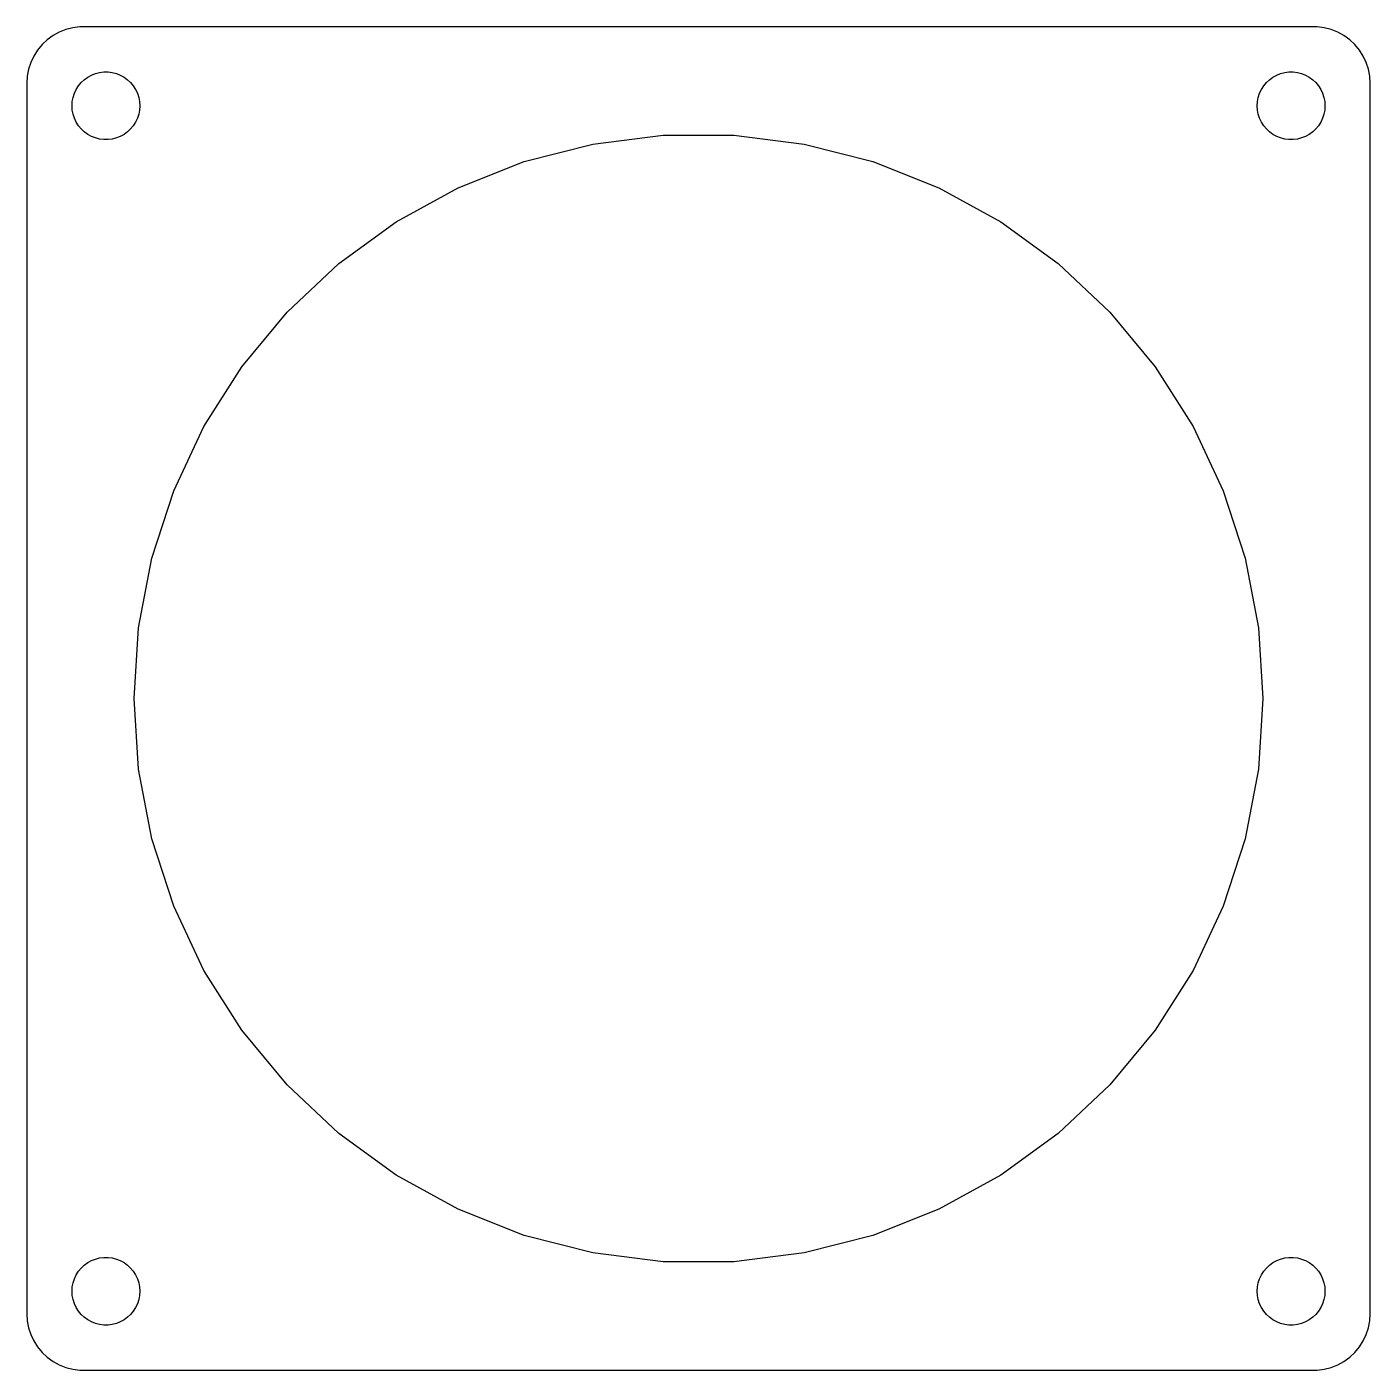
# Model space of a CAD drawing. Header units: metres. Extents: x -60 to 60, y -59 to 59.
import ezdxf

# ---------------------------------------------------------------- set-up
doc = ezdxf.new("R2010")
doc.units = ezdxf.units.M

msp = doc.modelspace()

# ---------------------------------------------------------------- linework, layer by layer
for p, q in [((-57.6871, 58.3526), (-58.1448, 57.9227)), ((-57.1791, 58.7216), (-57.6871, 58.3526)), ((-56.6289, 59.0241), (-57.1791, 58.7216)), ((-56.0451, 59.2553), (-56.6289, 59.0241)), ((-55.4369, 59.4114), (-56.0451, 59.2553)), ((-54.8139, 59.4901), (-55.4369, 59.4114)), ((54.8139, 59.4901), (-54.8139, 59.4901)), ((55.4369, 59.4114), (54.8139, 59.4901)), ((56.0451, 59.2553), (55.4369, 59.4114)), ((56.6289, 59.0241), (56.0451, 59.2553)), ((57.1791, 58.7216), (56.6289, 59.0241)), ((57.6871, 58.3526), (57.1791, 58.7216)), ((58.1448, 57.9227), (57.6871, 58.3526)), ((-58.5451, 57.4389), (-58.8815, 56.9088)), ((-58.1448, 57.9227), (-58.5451, 57.4389)), ((58.5451, 57.4389), (58.1448, 57.9227)), ((58.8815, 56.9088), (58.5451, 57.4389)), ((-59.1489, 56.3406), (-59.3429, 55.7434)), ((-58.8815, 56.9088), (-59.1489, 56.3406)), ((59.1489, 56.3406), (58.8815, 56.9088)), ((59.3429, 55.7434), (59.1489, 56.3406)), ((-59.4606, 55.1267), (-59.5, 54.5)), ((-59.3429, 55.7434), (-59.4606, 55.1267)), ((-54.6869, 54.5536), (-54.4123, 54.8115)), ((-54.4123, 54.8115), (-54.1075, 55.033)), ((-54.1075, 55.033), (-53.7773, 55.2145)), ((-53.7773, 55.2145), (-53.427, 55.3532)), ((-53.427, 55.3532), (-53.0621, 55.4469)), ((-53.0621, 55.4469), (-52.6884, 55.4941)), ((-52.6884, 55.4941), (-52.3116, 55.4941)), ((-52.3116, 55.4941), (-51.9379, 55.4469)), ((-51.9379, 55.4469), (-51.5729, 55.3532)), ((-51.5729, 55.3532), (-51.2227, 55.2145)), ((-51.2227, 55.2145), (-50.8925, 55.033)), ((-50.8925, 55.033), (-50.5877, 54.8115)), ((-50.5877, 54.8115), (-50.3131, 54.5536)), ((50.3131, 54.5536), (50.5877, 54.8115)), ((50.5877, 54.8115), (50.8925, 55.033)), ((50.8925, 55.033), (51.2227, 55.2145)), ((51.2227, 55.2145), (51.5729, 55.3532)), ((51.5729, 55.3532), (51.9379, 55.4469)), ((51.9379, 55.4469), (52.3116, 55.4941)), ((52.3116, 55.4941), (52.6884, 55.4941)), ((52.6884, 55.4941), (53.0621, 55.4469)), ((53.0621, 55.4469), (53.427, 55.3532)), ((53.427, 55.3532), (53.7773, 55.2145)), ((53.7773, 55.2145), (54.1075, 55.033)), ((54.1075, 55.033), (54.4123, 54.8115)), ((54.4123, 54.8115), (54.6869, 54.5536)), ((59.4606, 55.1267), (59.3429, 55.7434)), ((59.5, 54.5), (59.4606, 55.1267)), ((-59.5, 54.5), (-59.5, -54.5)), ((-55.4057, 53.2461), (-55.2893, 53.6044)), ((-55.2893, 53.6044), (-55.1289, 53.9453)), ((-55.1289, 53.9453), (-54.927, 54.2634)), ((-54.927, 54.2634), (-54.6869, 54.5536)), ((-50.3131, 54.5536), (-50.0729, 54.2634)), ((-50.0729, 54.2634), (-49.8711, 53.9453)), ((-49.8711, 53.9453), (-49.7107, 53.6044)), ((-49.7107, 53.6044), (-49.5942, 53.2461)), ((49.5942, 53.2461), (49.7107, 53.6044)), ((49.7107, 53.6044), (49.8711, 53.9453)), ((49.8711, 53.9453), (50.0729, 54.2634)), ((50.0729, 54.2634), (50.3131, 54.5536)), ((54.6869, 54.5536), (54.927, 54.2634)), ((54.927, 54.2634), (55.1289, 53.9453)), ((55.1289, 53.9453), (55.2893, 53.6044)), ((55.2893, 53.6044), (55.4057, 53.2461)), ((59.5, -54.5), (59.5, 54.5)), ((-55.5, 52.5), (-55.4763, 52.876)), ((-55.4763, 52.124), (-55.5, 52.5)), ((-55.4763, 52.876), (-55.4057, 53.2461)), ((-49.5942, 53.2461), (-49.5237, 52.876)), ((-49.5237, 52.876), (-49.5, 52.5)), ((-49.5, 52.5), (-49.5237, 52.124)), ((49.5, 52.5), (49.5237, 52.876)), ((49.5237, 52.124), (49.5, 52.5)), ((49.5237, 52.876), (49.5942, 53.2461)), ((55.4057, 53.2461), (55.4763, 52.876)), ((55.4763, 52.876), (55.5, 52.5)), ((55.5, 52.5), (55.4763, 52.124)), ((-55.4057, 51.7539), (-55.4763, 52.124)), ((-55.2893, 51.3956), (-55.4057, 51.7539)), ((-55.1289, 51.0547), (-55.2893, 51.3956)), ((-49.7107, 51.3956), (-49.8711, 51.0547)), ((-49.5942, 51.7539), (-49.7107, 51.3956)), ((-49.5237, 52.124), (-49.5942, 51.7539)), ((49.5942, 51.7539), (49.5237, 52.124)), ((49.7107, 51.3956), (49.5942, 51.7539)), ((49.8711, 51.0547), (49.7107, 51.3956)), ((55.2893, 51.3956), (55.1289, 51.0547)), ((55.4057, 51.7539), (55.2893, 51.3956)), ((55.4763, 52.124), (55.4057, 51.7539)), ((-54.927, 50.7366), (-55.1289, 51.0547)), ((-54.6869, 50.4464), (-54.927, 50.7366)), ((-54.4123, 50.1885), (-54.6869, 50.4464)), ((-54.1075, 49.967), (-54.4123, 50.1885)), ((-50.5877, 50.1885), (-50.8925, 49.967)), ((-50.3131, 50.4464), (-50.5877, 50.1885)), ((-50.0729, 50.7366), (-50.3131, 50.4464)), ((-49.8711, 51.0547), (-50.0729, 50.7366)), ((50.0729, 50.7366), (49.8711, 51.0547)), ((50.3131, 50.4464), (50.0729, 50.7366)), ((50.5877, 50.1885), (50.3131, 50.4464)), ((50.8925, 49.967), (50.5877, 50.1885)), ((54.4123, 50.1885), (54.1075, 49.967)), ((54.6869, 50.4464), (54.4123, 50.1885)), ((54.927, 50.7366), (54.6869, 50.4464)), ((55.1289, 51.0547), (54.927, 50.7366)), ((-53.7773, 49.7855), (-54.1075, 49.967)), ((-53.427, 49.6468), (-53.7773, 49.7855)), ((-53.0621, 49.5531), (-53.427, 49.6468)), ((-52.6884, 49.5059), (-53.0621, 49.5531)), ((-52.3116, 49.5059), (-52.6884, 49.5059)), ((-51.9379, 49.5531), (-52.3116, 49.5059)), ((-51.5729, 49.6468), (-51.9379, 49.5531)), ((-51.2227, 49.7855), (-51.5729, 49.6468)), ((-50.8925, 49.967), (-51.2227, 49.7855)), ((-15.4508, 47.5528), (-9.3691, 49.1143)), ((-9.3691, 49.1143), (-3.1395, 49.9013)), ((-3.1395, 49.9013), (3.1395, 49.9013)), ((3.1395, 49.9013), (9.3691, 49.1143)), ((9.3691, 49.1143), (15.4508, 47.5528)), ((51.2227, 49.7855), (50.8925, 49.967)), ((51.5729, 49.6468), (51.2227, 49.7855)), ((51.9379, 49.5531), (51.5729, 49.6468)), ((52.3116, 49.5059), (51.9379, 49.5531)), ((52.6884, 49.5059), (52.3116, 49.5059)), ((53.0621, 49.5531), (52.6884, 49.5059)), ((53.427, 49.6468), (53.0621, 49.5531)), ((53.7773, 49.7855), (53.427, 49.6468)), ((54.1075, 49.967), (53.7773, 49.7855)), ((-21.289, 45.2413), (-15.4508, 47.5528)), ((15.4508, 47.5528), (21.289, 45.2413)), ((-26.7913, 42.2164), (-21.289, 45.2413)), ((21.289, 45.2413), (26.7913, 42.2164)), ((-31.8712, 38.5257), (-26.7913, 42.2164)), ((26.7913, 42.2164), (31.8712, 38.5257)), ((-36.4484, 34.2274), (-31.8712, 38.5257)), ((31.8712, 38.5257), (36.4484, 34.2274)), ((-40.4509, 29.3893), (-36.4484, 34.2274)), ((36.4484, 34.2274), (40.4509, 29.3893)), ((-43.8153, 24.0877), (-40.4509, 29.3893)), ((40.4509, 29.3893), (43.8153, 24.0877)), ((-46.4888, 18.4062), (-43.8153, 24.0877)), ((43.8153, 24.0877), (46.4888, 18.4062)), ((-48.4292, 12.4345), (-46.4888, 18.4062)), ((46.4888, 18.4062), (48.4292, 12.4345)), ((-49.6057, 6.2667), (-48.4292, 12.4345)), ((48.4292, 12.4345), (49.6057, 6.2667)), ((-50, 0), (-49.6057, 6.2667)), ((49.6057, 6.2667), (50, 0)), ((-49.6057, -6.2667), (-50, 0)), ((50, 0), (49.6057, -6.2667)), ((-48.4292, -12.4345), (-49.6057, -6.2667)), ((49.6057, -6.2667), (48.4292, -12.4345)), ((-46.4888, -18.4062), (-48.4292, -12.4345)), ((48.4292, -12.4345), (46.4888, -18.4062)), ((-43.8153, -24.0877), (-46.4888, -18.4062)), ((46.4888, -18.4062), (43.8153, -24.0877)), ((-40.4509, -29.3893), (-43.8153, -24.0877)), ((43.8153, -24.0877), (40.4509, -29.3893)), ((-36.4484, -34.2274), (-40.4509, -29.3893)), ((40.4509, -29.3893), (36.4484, -34.2274)), ((-31.8712, -38.5257), (-36.4484, -34.2274)), ((36.4484, -34.2274), (31.8712, -38.5257)), ((-26.7913, -42.2164), (-31.8712, -38.5257)), ((31.8712, -38.5257), (26.7913, -42.2164)), ((-21.289, -45.2413), (-26.7913, -42.2164)), ((26.7913, -42.2164), (21.289, -45.2413)), ((-15.4508, -47.5528), (-21.289, -45.2413)), ((21.289, -45.2413), (15.4508, -47.5528)), ((-9.3691, -49.1143), (-15.4508, -47.5528)), ((15.4508, -47.5528), (9.3691, -49.1143)), ((-54.4123, -50.1885), (-54.1075, -49.967)), ((-54.1075, -49.967), (-53.7773, -49.7855)), ((-53.7773, -49.7855), (-53.427, -49.6468)), ((-53.427, -49.6468), (-53.0621, -49.5531)), ((-53.0621, -49.5531), (-52.6884, -49.5059)), ((-52.6884, -49.5059), (-52.3116, -49.5059)), ((-52.3116, -49.5059), (-51.9379, -49.5531)), ((-51.9379, -49.5531), (-51.5729, -49.6468)), ((-51.5729, -49.6468), (-51.2227, -49.7855)), ((-51.2227, -49.7855), (-50.8925, -49.967)), ((-50.8925, -49.967), (-50.5877, -50.1885)), ((-3.1395, -49.9013), (-9.3691, -49.1143)), ((3.1395, -49.9013), (-3.1395, -49.9013)), ((9.3691, -49.1143), (3.1395, -49.9013)), ((50.5877, -50.1885), (50.8925, -49.967)), ((50.8925, -49.967), (51.2227, -49.7855)), ((51.2227, -49.7855), (51.5729, -49.6468)), ((51.5729, -49.6468), (51.9379, -49.5531)), ((51.9379, -49.5531), (52.3116, -49.5059)), ((52.3116, -49.5059), (52.6884, -49.5059)), ((52.6884, -49.5059), (53.0621, -49.5531)), ((53.0621, -49.5531), (53.427, -49.6468)), ((53.427, -49.6468), (53.7773, -49.7855)), ((53.7773, -49.7855), (54.1075, -49.967)), ((54.1075, -49.967), (54.4123, -50.1885)), ((-55.2893, -51.3956), (-55.1289, -51.0547)), ((-55.1289, -51.0547), (-54.927, -50.7366)), ((-54.927, -50.7366), (-54.6869, -50.4464)), ((-54.6869, -50.4464), (-54.4123, -50.1885)), ((-50.5877, -50.1885), (-50.3131, -50.4464)), ((-50.3131, -50.4464), (-50.0729, -50.7366)), ((-50.0729, -50.7366), (-49.8711, -51.0547)), ((-49.8711, -51.0547), (-49.7107, -51.3956)), ((49.7107, -51.3956), (49.8711, -51.0547)), ((49.8711, -51.0547), (50.0729, -50.7366)), ((50.0729, -50.7366), (50.3131, -50.4464)), ((50.3131, -50.4464), (50.5877, -50.1885)), ((54.4123, -50.1885), (54.6869, -50.4464)), ((54.6869, -50.4464), (54.927, -50.7366)), ((54.927, -50.7366), (55.1289, -51.0547)), ((55.1289, -51.0547), (55.2893, -51.3956)), ((-55.5, -52.5), (-55.4763, -52.124)), ((-55.4763, -52.124), (-55.4057, -51.7539)), ((-55.4057, -51.7539), (-55.2893, -51.3956)), ((-49.7107, -51.3956), (-49.5942, -51.7539)), ((-49.5942, -51.7539), (-49.5237, -52.124)), ((-49.5237, -52.124), (-49.5, -52.5)), ((49.5, -52.5), (49.5237, -52.124)), ((49.5237, -52.124), (49.5942, -51.7539)), ((49.5942, -51.7539), (49.7107, -51.3956)), ((55.2893, -51.3956), (55.4057, -51.7539)), ((55.4057, -51.7539), (55.4763, -52.124)), ((55.4763, -52.124), (55.5, -52.5)), ((-55.4763, -52.876), (-55.5, -52.5)), ((-55.4057, -53.2461), (-55.4763, -52.876)), ((-55.2893, -53.6044), (-55.4057, -53.2461)), ((-49.5942, -53.2461), (-49.7107, -53.6044)), ((-49.5237, -52.876), (-49.5942, -53.2461)), ((-49.5, -52.5), (-49.5237, -52.876)), ((49.5237, -52.876), (49.5, -52.5)), ((49.5942, -53.2461), (49.5237, -52.876)), ((49.7107, -53.6044), (49.5942, -53.2461)), ((55.4057, -53.2461), (55.2893, -53.6044)), ((55.4763, -52.876), (55.4057, -53.2461)), ((55.5, -52.5), (55.4763, -52.876)), ((-59.5, -54.5), (-59.4606, -55.1267)), ((-55.1289, -53.9453), (-55.2893, -53.6044)), ((-54.927, -54.2634), (-55.1289, -53.9453)), ((-54.6869, -54.5536), (-54.927, -54.2634)), ((-54.4123, -54.8115), (-54.6869, -54.5536)), ((-50.3131, -54.5536), (-50.5877, -54.8115)), ((-50.0729, -54.2634), (-50.3131, -54.5536)), ((-49.8711, -53.9453), (-50.0729, -54.2634)), ((-49.7107, -53.6044), (-49.8711, -53.9453)), ((49.8711, -53.9453), (49.7107, -53.6044)), ((50.0729, -54.2634), (49.8711, -53.9453)), ((50.3131, -54.5536), (50.0729, -54.2634)), ((50.5877, -54.8115), (50.3131, -54.5536)), ((54.6869, -54.5536), (54.4123, -54.8115)), ((54.927, -54.2634), (54.6869, -54.5536)), ((55.1289, -53.9453), (54.927, -54.2634)), ((55.2893, -53.6044), (55.1289, -53.9453)), ((59.4606, -55.1267), (59.5, -54.5)), ((-59.4606, -55.1267), (-59.3429, -55.7434)), ((-59.3429, -55.7434), (-59.1489, -56.3406)), ((-54.1075, -55.033), (-54.4123, -54.8115)), ((-53.7773, -55.2145), (-54.1075, -55.033)), ((-53.427, -55.3532), (-53.7773, -55.2145)), ((-53.0621, -55.4469), (-53.427, -55.3532)), ((-52.6884, -55.4941), (-53.0621, -55.4469)), ((-52.3116, -55.4941), (-52.6884, -55.4941)), ((-51.9379, -55.4469), (-52.3116, -55.4941)), ((-51.5729, -55.3532), (-51.9379, -55.4469)), ((-51.2227, -55.2145), (-51.5729, -55.3532)), ((-50.8925, -55.033), (-51.2227, -55.2145)), ((-50.5877, -54.8115), (-50.8925, -55.033)), ((50.8925, -55.033), (50.5877, -54.8115)), ((51.2227, -55.2145), (50.8925, -55.033)), ((51.5729, -55.3532), (51.2227, -55.2145)), ((51.9379, -55.4469), (51.5729, -55.3532)), ((52.3116, -55.4941), (51.9379, -55.4469)), ((52.6884, -55.4941), (52.3116, -55.4941)), ((53.0621, -55.4469), (52.6884, -55.4941)), ((53.427, -55.3532), (53.0621, -55.4469)), ((53.7773, -55.2145), (53.427, -55.3532)), ((54.1075, -55.033), (53.7773, -55.2145)), ((54.4123, -54.8115), (54.1075, -55.033)), ((59.1489, -56.3406), (59.3429, -55.7434)), ((59.3429, -55.7434), (59.4606, -55.1267)), ((-59.1489, -56.3406), (-58.8815, -56.9088)), ((-58.8815, -56.9088), (-58.5451, -57.4389)), ((58.5451, -57.4389), (58.8815, -56.9088)), ((58.8815, -56.9088), (59.1489, -56.3406)), ((-58.5451, -57.4389), (-58.1448, -57.9227)), ((-58.1448, -57.9227), (-57.6871, -58.3526)), ((57.6871, -58.3526), (58.1448, -57.9227)), ((58.1448, -57.9227), (58.5451, -57.4389)), ((-57.6871, -58.3526), (-57.1791, -58.7216)), ((-57.1791, -58.7216), (-56.6289, -59.0241)), ((-56.6289, -59.0241), (-56.0451, -59.2553)), ((-56.0451, -59.2553), (-55.4369, -59.4114)), ((-55.4369, -59.4114), (-54.8139, -59.4901)), ((-54.8139, -59.4901), (54.8139, -59.4901)), ((54.8139, -59.4901), (55.4369, -59.4114)), ((55.4369, -59.4114), (56.0451, -59.2553)), ((56.0451, -59.2553), (56.6289, -59.0241)), ((56.6289, -59.0241), (57.1791, -58.7216)), ((57.1791, -58.7216), (57.6871, -58.3526))]:
    msp.add_line(p, q)

doc.saveas('drawing.dxf')
